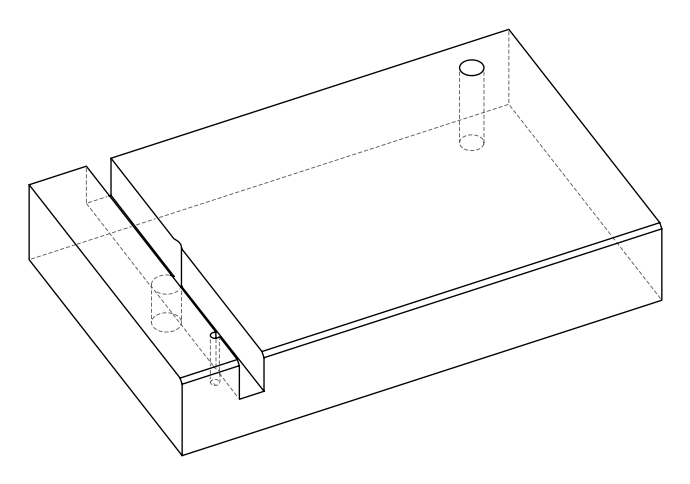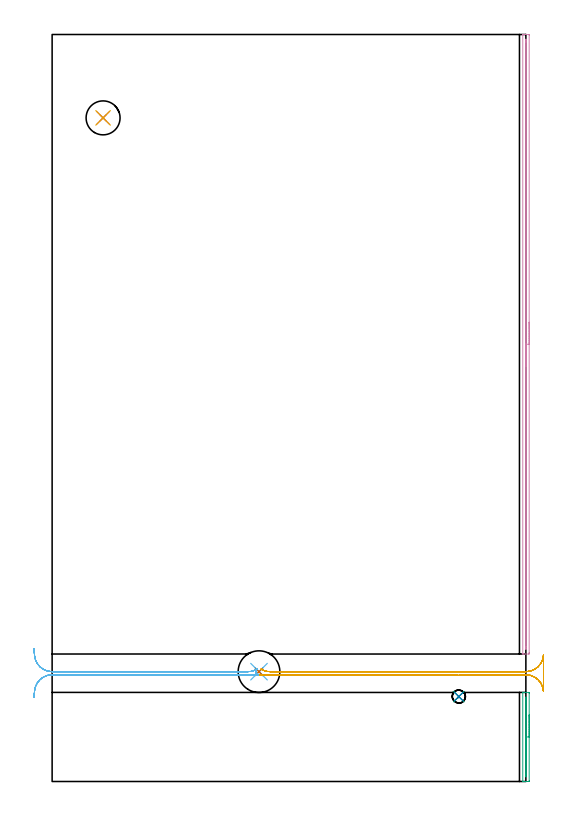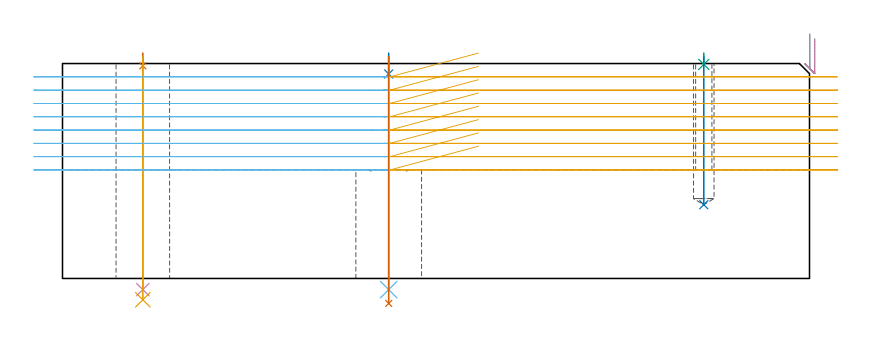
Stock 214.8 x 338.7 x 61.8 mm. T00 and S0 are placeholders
(PLAN: 12 operations, 7 tool changes, 15.8 min)
(1 SPOT_DRILL | STEP1HOLE | NXT0321_9005460120000 | 0.03 min | 2 mm3)
(2 SPOT_DRILL_1 | STEP1HOLE_1 | NXT0321_9005460120000 | 0.05 min | 183 mm3)
(3 SPOT_DRILL_2 | STEP1POCKET | NXT0321_9005460120000 | 0.03 min | 1 mm3)
(4 DRILL_THROUGH_HOLE_INTO_CENTER | STEP1HOLE | NXT0301_065 | 0.27 min | 4269 mm3)
(5 DRILL_TO_ENLARGE_THROUGH_HOLE | STEP1HOLE | UGT0301_284 | 0.28 min | 7219 mm3)
(6 DRILL_THROUGH_HOLE_INTO_CENTER_1 | STEP1HOLE_1 | NXT0301_065 | 0.27 min | 4140 mm3)
(7 DRILL_TO_ENLARGE_THROUGH_HOLE_1 | STEP1HOLE_1 | UGT0301_257 | 0.29 min | 12996 mm3)
(8 DRILL_BLIND_HOLE_INTO_CENTER | STEP1POCKET | UGT0301_182 | 0.17 min | 1067 mm3)
(9 AREA_MILL | FG_CHAMFER_SURFACE | UGT0205_001 | 0.78 min | 178 mm3)
(10 AREA_MILL_1 | FG_CHAMFER_SURFACE_1 | UGT0205_001 | 4.63 min | 1191 mm3)
(11 MILL_RECTANGULAR_SLOT | SLOT_RECTANGULAR | UGT0201_008 | Follow Part, ap 4, ae 75% | 5.41 min | 60182 mm3)
(12 MILL_RECTANGULAR_SLOT_1 | SLOT_RECTANGULAR_1 | UGT0201_008 | Follow Part, ap 4, ae 75% | 3.63 min | 45811 mm3)
(TOOL NXT0321_9005460120000 | NC Spot Drill, 142deg, 12mm, Carbide, Uncoated | D12 PA142 FL30 Z2)
(TOOL NXT0301_065 | Carbide Drill 9.4mm [860.1-0940-075A1-MM 2214] | D9.4 PA140 FL98 Z2)
(TOOL UGT0301_284 | Twist Drill 15.4 mm | D15.4 PA118 FL120 Z2)
(TOOL UGT0301_257 | Twist Drill 18.9 mm | D18.9 PA118 FL135 Z2)
(TOOL UGT0301_182 | Twist Drill 5.9 mm | D5.9 PA118 FL55 Z2)
(TOOL UGT0205_001 | Chamfer Mill 20 x 3 x 45 deg. | D20 FL50 Z2)
(TOOL UGT0201_008 | End Mill 16 mm | D16 FL32 Z4)
(OP 1 SPOT_DRILL)
G17 G21 G94 G90
T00 M6
G54
G17 G0 G90 X23.1 Y300.9 S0 M3
G43 Z71.8 H0
G94 G81 G98 Z61.137 F250. R64.8
G80
M5
M2
(OP 2 SPOT_DRILL_1)
G17 G21 G94 G90
T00 M6
G54
G17 G0 G90 X93.8 Y49.8 S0 M3
G43 Z71.8 H0
G94 G81 G98 Z58.8 F250. R64.8
G80
M5
M2
(OP 3 SPOT_DRILL_2)
G17 G21 G94 G90
T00 M6
G54
G17 G0 G90 X184.4 Y38.5 S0 M3
G43 Z71.8 H0
G94 G81 G98 Z61.546 F250. R64.8
G80
M5
M2
(OP 4 DRILL_THROUGH_HOLE_INTO_CENTER)
G17 G21 G94 G90
T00 M6
G54
G17 G0 G90 X23.1 Y300.9 S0 M3
G43 Z71.8 H1
G94 G73 G98 Z-3.211 F250. Q9.287 R63.8
G80
M5
M2
(OP 5 DRILL_TO_ENLARGE_THROUGH_HOLE)
G17 G21 G94 G90
T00 M6
G54
G17 G0 G90 X23.1 Y300.9 S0 M3
G43 Z71.8 H0
G94 G73 G98 Z-6.127 F250. Q13.585 R63.8
G80
M5
M2
(OP 6 DRILL_THROUGH_HOLE_INTO_CENTER_1)
G17 G21 G94 G90
T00 M6
G54
G17 G0 G90 X93.8 Y49.8 S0 M3
G43 Z71.8 H1
G94 G73 G98 Z-3.211 F250. Q9.287 R63.8
G80
M5
M2
(OP 7 DRILL_TO_ENLARGE_THROUGH_HOLE_1)
G17 G21 G94 G90
T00 M6
G54
G17 G0 G90 X93.8 Y49.8 S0 M3
G43 Z71.8 H0
G94 G73 G98 Z-7.178 F250. Q17.245 R63.8
G80
M5
M2
(OP 8 DRILL_BLIND_HOLE_INTO_CENTER)
G17 G21 G94 G90
T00 M6
G54
G17 G0 G90 X184.4 Y38.5 S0 M3
G43 Z71.8 H0
G94 G81 G98 Z21.2 F250. R63.8
G80
M5
M2
(OP 9 AREA_MILL)
G17 G21 G94 G90
T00 M6
G54
G17 G0 G90 X216.3 Y30.2 S1061 M3
G43 Z71.8 H0
Z68.9
G94 G1 Y30.162 Z68.028 F250.
Y30.048 Z67.164
Y29.859 Z66.312
Y29.597 Z65.48
Y29.263 Z64.674
Y28.86 Z63.9
Y28.392 Z63.164
Y27.86 Z62.472
Y27.271 Z61.829
Y26.628 Z61.24
Y25.936 Z60.709
Y25.2 Z60.24
Y24.426 Z59.837
Y23.62 Z59.503
Y22.788 Z59.241
Y21.937 Z59.052
Y21.072 Z58.938
Y20.2 Z58.9
Y0.309
X216.297 Y0.144 Z58.903
X216.291 Y0.002 Z58.906
X216.027 Y0. Z59.17
X215.739 Z59.457
X215.138 Z60.058
X214.85 Z60.345
X214.273 Z60.926
X213.763 Z61.436
X213.436 Y0.006 Z61.755
X213.403 Y0.01 Z61.788
X213.4 Y0.144 Z61.8
Y40.256
X213.403 Y40.39 Z61.788
X213.436 Y40.394 Z61.755
X213.763 Y40.4 Z61.436
X214.274 Z60.925
X214.85 Z60.345
X216.027 Z59.17
X216.291 Y40.398 Z58.906
X216.296 Y40.256 Z58.904
X216.3 Y39.975 Z58.9
Y20.2
X214.886 Z60.314
Y3.264
X214.884 Y2.373 Z60.316
X214.882 Y2.341 Z60.318
X214.85 Y2.067 Z60.35
X214.818 Y2.373 Z60.382
X214.816 Y2.407 Z60.384
X214.814 Y3.264 Z60.386
Y37.136
X214.816 Y38.027 Z60.384
X214.818 Y38.059 Z60.382
X214.85 Y38.333 Z60.35
X214.882 Y38.027 Z60.318
X214.884 Y37.993 Z60.316
X214.886 Y37.136 Z60.314
Y20.2
Y19.328 Z60.352
Y18.464 Z60.466
Y17.612 Z60.655
Y16.78 Z60.917
Y15.974 Z61.251
Y15.2 Z61.654
Y14.464 Z62.123
Y13.772 Z62.654
Y13.129 Z63.243
Y12.54 Z63.886
Y12.009 Z64.578
Y11.54 Z65.314
Y11.137 Z66.088
Y10.803 Z66.894
Y10.541 Z67.726
Y10.352 Z68.578
Y10.238 Z69.443
Y10.2 Z70.314
G0 Z71.8
M5
M2
(OP 10 AREA_MILL_1)
G17 G21 G94 G90
T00 M6
G54
G17 G0 G90 X216.3 Y208.25 S1061 M3
G43 Z71.8 H0
Z68.9
G94 G1 Y208.212 Z68.028 F250.
Y208.098 Z67.164
Y207.909 Z66.312
Y207.647 Z65.48
Y207.313 Z64.674
Y206.91 Z63.9
Y206.442 Z63.164
Y205.91 Z62.472
Y205.321 Z61.829
Y204.678 Z61.24
Y203.986 Z60.709
Y203.25 Z60.24
Y202.476 Z59.837
Y201.67 Z59.503
Y200.838 Z59.241
Y199.986 Z59.052
Y199.122 Z58.938
Y198.25 Z58.9
Y58.42
X216.299 Y58.254 Z58.901
X216.291 Y57.802 Z58.905
X216.084 Y57.8 Z59.113
X214.85 Z60.345
X213.834 Z61.365
X213.443 Y57.806 Z61.748
X213.403 Y57.81 Z61.788
X213.4 Y57.973 Z61.8
Y338.527
X213.403 Y338.69 Z61.788
X213.443 Y338.694 Z61.748
X213.835 Y338.7 Z61.365
X214.161 Z61.039
X214.85 Z60.345
X216.084 Z59.113
X216.291 Y338.698 Z58.905
X216.3 Y338.245 Z58.9
Y198.25
X214.886 Z60.314
Y61.1
X214.884 Y60.207 Z60.316
X214.883 Y60.174 Z60.317
X214.85 Y59.874 Z60.35
X214.817 Y60.207 Z60.383
X214.815 Y60.242 Z60.385
X214.814 Y61.1 Z60.386
Y335.4
X214.816 Y336.293 Z60.384
X214.817 Y336.326 Z60.383
X214.85 Y336.626 Z60.35
X214.882 Y336.293 Z60.318
X214.885 Y336.258 Z60.315
X214.886 Y335.4 Z60.314
Y198.25
Y197.378 Z60.352
Y196.514 Z60.466
Y195.662 Z60.655
Y194.83 Z60.917
Y194.024 Z61.251
Y193.25 Z61.654
Y192.514 Z62.123
Y191.822 Z62.654
Y191.179 Z63.243
Y190.59 Z63.886
Y190.058 Z64.578
Y189.59 Z65.314
Y189.187 Z66.088
Y188.853 Z66.894
Y188.591 Z67.726
Y188.402 Z68.578
Y188.288 Z69.443
Y188.25 Z70.314
G0 Z71.8
M5
M2
(OP 11 MILL_RECTANGULAR_SLOT)
G17 G21 G94 G90
T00 M6
G54
G17 G0 G90 X119.589 Y48.4 S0 M3
G43 Z71.8 H0
Z64.8
G94 G1 X94.359 Z58.04 F250.
X94.119 Y48.375 Z57.975
X94.359 Y48.4 F500.
X182.143
G2 X184.4 Y48.075 R8.
X186.657 Y48.4 R8.
G1 X214.8
G2 X222.79 Y40.8 R8.
G1 Y57.4
G2 X214.8 Y49.8 R8.
G1 X98.83
G2 X94.706 Y50.945 R8.
G0 Z71.8
X119.589 Y48.4
Z60.975
G1 X94.359 Z54.215 F250.
X94.119 Y48.375 Z54.15
X94.359 Y48.4 F500.
X182.143
G2 X184.4 Y48.075 R8.
X186.657 Y48.4 R8.
G1 X214.8
G2 X222.79 Y40.8 R8.
G1 X222.8
Y57.4
X222.79
G2 X214.8 Y49.8 R8.
G1 X98.83
G2 X94.706 Y50.945 R8.
G0 Z71.8
X119.589 Y48.4
Z57.15
G1 X94.359 Z50.39 F250.
X94.119 Y48.375 Z50.325
X94.359 Y48.4 F500.
X182.143
G2 X184.4 Y48.075 R8.
X186.657 Y48.4 R8.
G1 X214.8
G2 X222.79 Y40.8 R8.
G1 X222.8
Y57.4
X222.79
G2 X214.8 Y49.8 R8.
G1 X98.83
G2 X94.706 Y50.945 R8.
G0 Z71.8
X119.589 Y48.4
Z53.325
G1 X94.359 Z46.565 F250.
X94.119 Y48.375 Z46.5
X94.359 Y48.4 F500.
X182.143
G2 X184.4 Y48.075 R8.
X186.657 Y48.4 R8.
G1 X214.8
G2 X222.79 Y40.8 R8.
G1 X222.8
Y57.4
X222.79
G2 X214.8 Y49.8 R8.
G1 X98.83
G2 X94.706 Y50.945 R8.
G0 Z71.8
X119.589 Y48.4
Z49.5
G1 X94.359 Z42.74 F250.
X94.119 Y48.375 Z42.675
X94.359 Y48.4 F500.
X182.143
G2 X184.4 Y48.075 R8.
X186.657 Y48.4 R8.
G1 X214.8
G2 X222.79 Y40.8 R8.
G1 X222.8
Y57.4
X222.79
G2 X214.8 Y49.8 R8.
G1 X98.83
G2 X94.706 Y50.945 R8.
G0 Z71.8
X119.589 Y48.4
Z45.675
G1 X94.359 Z38.915 F250.
X94.119 Y48.375 Z38.85
X94.359 Y48.4 F500.
X182.143
G2 X184.4 Y48.075 R8.
X186.657 Y48.4 R8.
G1 X214.8
G2 X222.79 Y40.8 R8.
G1 X222.8
Y57.4
X222.79
G2 X214.8 Y49.8 R8.
G1 X98.83
G2 X94.706 Y50.945 R8.
G0 Z71.8
X119.589 Y48.4
Z41.85
G1 X94.359 Z35.09 F250.
X94.119 Y48.375 Z35.025
X94.359 Y48.4 F500.
X182.143
G2 X184.4 Y48.075 R8.
X186.657 Y48.4 R8.
G1 X214.8
G2 X222.79 Y40.8 R8.
G1 X222.8
Y57.4
X222.79
G2 X214.8 Y49.8 R8.
G1 X98.83
G2 X94.706 Y50.945 R8.
G0 Z71.8
X119.589 Y48.4
Z38.025
G1 X94.359 Z31.265 F250.
X94.119 Y48.375 Z31.2
X94.359 Y48.4 F500.
X182.143
G2 X184.4 Y48.075 R8.
X186.657 Y48.4 R8.
G1 X214.8
G2 X222.79 Y40.8 R8.
G1 X222.8
Y57.4
X222.79
G2 X214.8 Y49.8 R8.
G1 X98.83
G2 X94.706 Y50.945 R8.
G0 Z71.8
M5
M2
(OP 12 MILL_RECTANGULAR_SLOT_1)
G17 G21 G94 G90
T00 M6
G54
G17 G0 G90 X-8.23 Y38.103 S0 M3
G43 Z71.8 H0
Z57.975
G94 G1 X-7.97 Y41.092 F250.
G2 X0. Y48.4 R8. F500.
G1 X93.241
X93.481 Y48.375
X93.484 Y48.385
G2 X92.901 Y50.937 R1.45
G1 X92.894 Y50.945
G2 X88.77 Y49.8 R8.
G1 X0.
G2 X-7.97 Y57.108 R8.
G1 X-8.23 Y60.097 F250.
G0 Y38.103 Z54.15
G1 X-7.97 Y41.092
G2 X0. Y48.4 R8. F500.
G1 X93.241
X93.481 Y48.375
X93.484 Y48.385
G2 X92.901 Y50.937 R1.45
G1 X92.894 Y50.945
G2 X88.77 Y49.8 R8.
G1 X0.
G2 X-7.97 Y57.108 R8.
G1 X-8.23 Y60.097 F250.
G0 Y38.103 Z50.325
G1 X-7.97 Y41.092
G2 X0. Y48.4 R8. F500.
G1 X93.241
X93.481 Y48.375
X93.484 Y48.385
G2 X92.901 Y50.937 R1.45
G1 X92.894 Y50.945
G2 X88.77 Y49.8 R8.
G1 X0.
G2 X-7.97 Y57.108 R8.
G1 X-8.23 Y60.097 F250.
G0 Y38.103 Z46.5
G1 X-7.97 Y41.092
G2 X0. Y48.4 R8. F500.
G1 X93.241
X93.481 Y48.375
X93.484 Y48.385
G2 X92.901 Y50.937 R1.45
G1 X92.894 Y50.945
G2 X88.77 Y49.8 R8.
G1 X0.
G2 X-7.97 Y57.108 R8.
G1 X-8.23 Y60.097 F250.
G0 Y38.103 Z42.675
G1 X-7.97 Y41.092
G2 X0. Y48.4 R8. F500.
G1 X93.241
X93.481 Y48.375
X93.484 Y48.385
G2 X92.901 Y50.937 R1.45
G1 X92.894 Y50.945
G2 X88.77 Y49.8 R8.
G1 X0.
G2 X-7.97 Y57.108 R8.
G1 X-8.23 Y60.097 F250.
G0 Y38.103 Z38.85
G1 X-7.97 Y41.092
G2 X0. Y48.4 R8. F500.
G1 X93.241
X93.481 Y48.375
X93.484 Y48.385
G2 X92.901 Y50.937 R1.45
G1 X92.894 Y50.945
G2 X88.77 Y49.8 R8.
G1 X0.
G2 X-7.97 Y57.108 R8.
G1 X-8.23 Y60.097 F250.
G0 Y38.103 Z35.025
G1 X-7.97 Y41.092
G2 X0. Y48.4 R8. F500.
G1 X93.241
X93.481 Y48.375
X93.484 Y48.385
G2 X92.901 Y50.937 R1.45
G1 X92.894 Y50.945
G2 X88.77 Y49.8 R8.
G1 X0.
G2 X-7.97 Y57.108 R8.
G1 X-8.23 Y60.097 F250.
G0 Y38.103 Z31.2
G1 X-7.97 Y41.092
G2 X0. Y48.4 R8. F500.
G1 X93.241
X93.481 Y48.375
X93.484 Y48.385
G2 X92.901 Y50.937 R1.45
G1 X92.894 Y50.945
G2 X88.77 Y49.8 R8.
G1 X0.
G2 X-7.97 Y57.108 R8.
G1 X-8.23 Y60.097 F250.
G0 Z71.8
M5
M2
